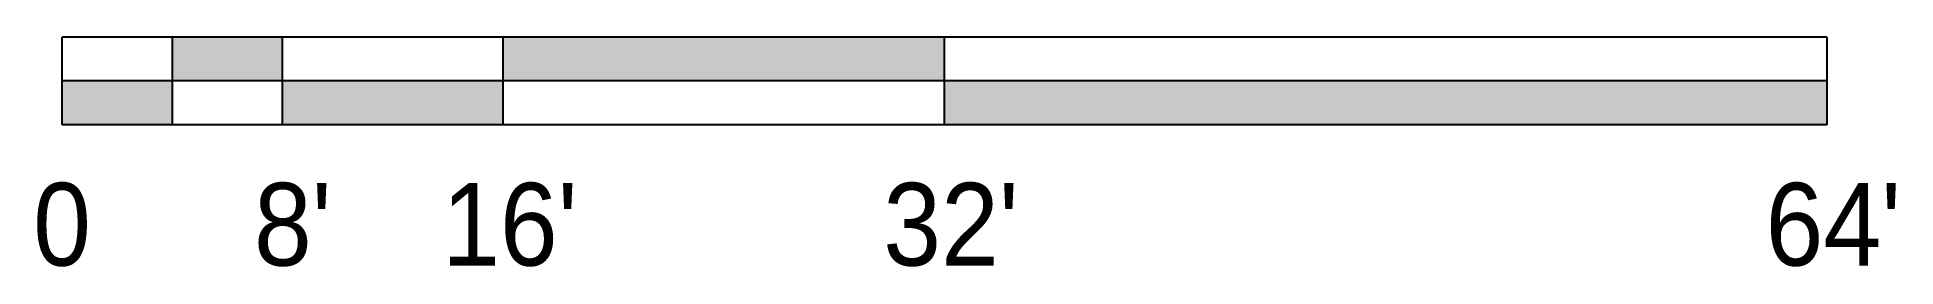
# Model space of a CAD drawing. Header units: inches. Extents: x -0.03 to 2.08, y -0.16 to 0.1.
import ezdxf

# ---------------------------------------------------------------- set-up
doc = ezdxf.new("R2010")
doc.units = ezdxf.units.IN
doc.header["$MEASUREMENT"] = 0
doc.styles.add('SansAttr', font='swiss.ttf', dxfattribs={"width": 0.9})

# ---------------------------------------------------------------- blocks, each defined once
blk = doc.blocks.new('Graphic Scales Arch - Long')
at = {"linetype": 'ByBlock', "lineweight": -2}
for points in [[(0.25, 0.0496), (0.25, 0.0992), (0.125, 0.0992), (0.125, 0.0496)], [(0.5, 0.0992), (0.5, 0.0496), (1, 0.0496), (1, 0.0992)], [(0, 0.0496), (0, 0), (0.125, 0), (0.125, 0.0496)], [(0.5, 0), (0.5, 0.0496), (0.25, 0.0496), (0.25, 0)]]:
    blk.add_hatch(color=0, dxfattribs=at).paths.add_polyline_path(points)
blk.add_hatch(color=256).paths.add_polyline_path([(2, 0.0496), (1, 0.0496), (1, 0), (2, 0)])
at = {"color": 0, "linetype": 'ByBlock', "lineweight": -2}
for p, q in [((2, 0.0992), (0, 0.0992)), ((0, 0), (0, 0.0992)), ((0.125, 0), (0.125, 0.0992)), ((0.25, 0), (0.25, 0.0992)), ((0.5, 0), (0.5, 0.0992)), ((1, 0), (1, 0.0992)), ((2, 0.0496), (0, 0.0496)), ((2, 0), (0, 0))]:
    blk.add_line(p, q, dxfattribs=at)
blk.add_line((2, 0.0992), (2, 0))
at = {"color": 0, "insert": (0, -0.1134), "char_height": 0.09375, "width": 0.140208, "attachment_point": 5, "style": 'SansAttr'}
blk.add_mtext('\\A1;0', dxfattribs=at)
at = {"char_height": 0.09375, "attachment_point": 5, "style": 'SansAttr'}
for s, width, insert in [("\\A1;8'", 0.161794, (0.2615, -0.1134)), ("16'", 0.142379, (0.5075, -0.1134)), ("32'", 0.142379, (1.0075, -0.1134)), ("64'", 0.142379, (2.0075, -0.1134))]:
    blk.add_mtext_dynamic_manual_height_columns(s, width=width, gutter_width=0.4688, heights=[0], dxfattribs=dict(at, insert=insert))

msp = doc.modelspace()

# ---------------------------------------------------------------- block references
msp.add_blockref('Graphic Scales Arch - Long', (0, 0))

doc.saveas('drawing.dxf')
